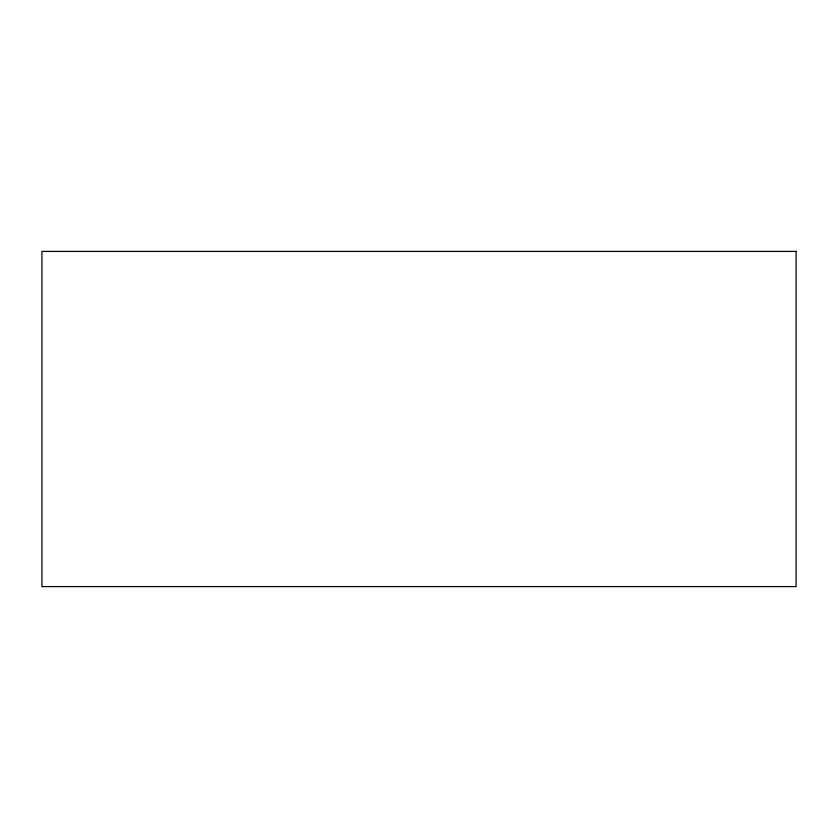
<?xml version="1.0" encoding="UTF-8"?>
<svg xmlns="http://www.w3.org/2000/svg" width="838" height="838" viewBox="0 0 838 838"><rect width="100%" height="100%" fill="white"/><g stroke="black" fill="none" stroke-linecap="round" stroke-linejoin="round"><path stroke-width="1.26" d="M796.1 251.4L41.9 251.4L41.9 586.6L796.1 586.6L796.1 251.4"/></g></svg>
